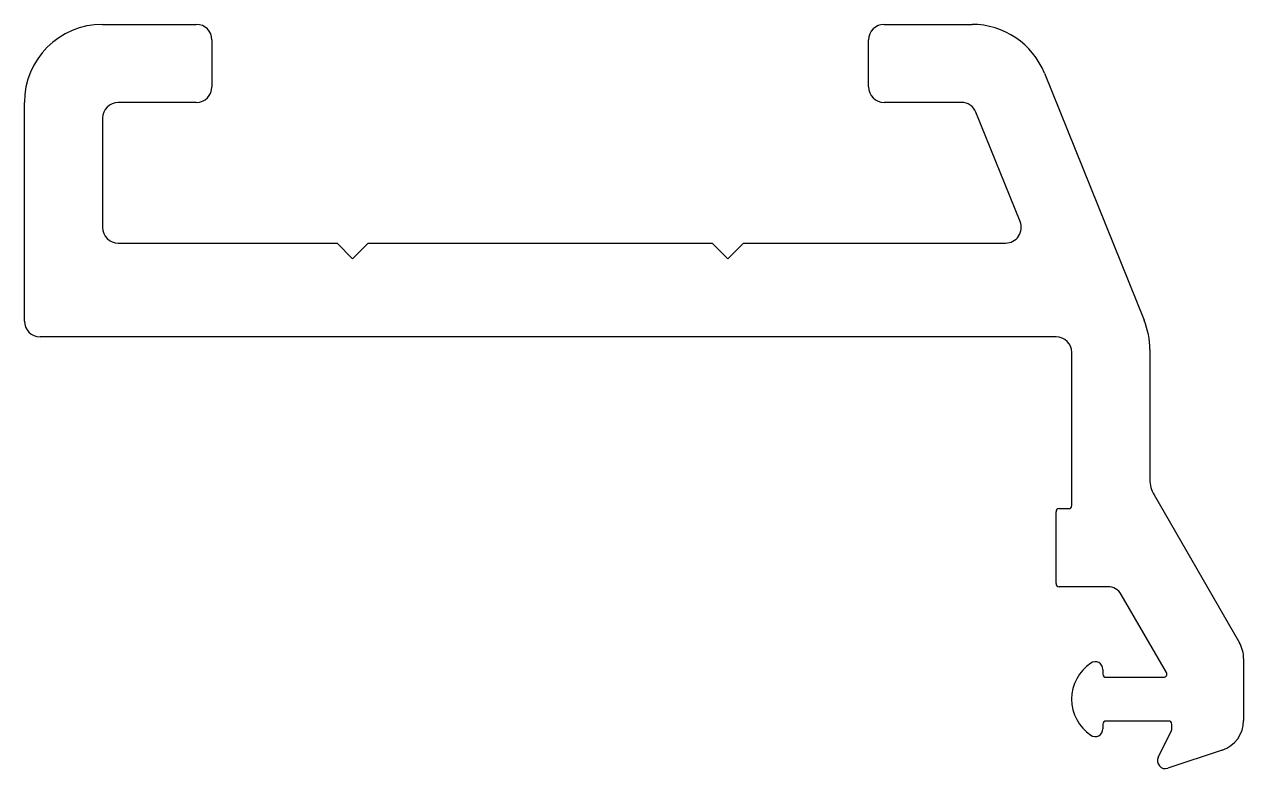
# Model space of a CAD drawing. Extents: x 1563.6 to 1602.6, y 226.4 to 250.2.
import ezdxf

# ---------------------------------------------------------------- set-up
doc = ezdxf.new("R2010")
doc.units = 0
doc.header["$LTSCALE"] = 15
doc.layers.get('0').update_dxf_attribs({"linetype": 'CONTINUOUS'})

msp = doc.modelspace()

# ---------------------------------------------------------------- linework, layer by layer
at = {"ltscale": 0.05}
for p, q in [((1566.15, 250.191), (1569.15, 250.191)), ((1591.15, 250.191), (1593.962, 250.191)), ((1569.65, 249.691), (1569.65, 248.191)), ((1590.65, 248.191), (1590.65, 249.691)), ((1596.281, 248.625), (1599.469, 240.718)), ((1563.65, 240.691), (1563.65, 247.691)), ((1569.15, 247.691), (1566.65, 247.691)), ((1593.625, 247.691), (1591.15, 247.691)), ((1595.499, 243.878), (1594.088, 247.378)), ((1566.15, 247.191), (1566.15, 243.691)), ((1566.65, 243.191), (1573.65, 243.191)), ((1573.65, 243.191), (1574.15, 242.691)), ((1574.15, 242.691), (1574.65, 243.191)), ((1574.65, 243.191), (1585.65, 243.191)), ((1585.65, 243.191), (1586.15, 242.691)), ((1586.15, 242.691), (1586.65, 243.191)), ((1586.65, 243.191), (1595.036, 243.191)), ((1596.65, 240.191), (1564.15, 240.191)), ((1597.15, 234.791), (1597.15, 239.691)), ((1599.65, 239.783), (1599.65, 235.627)), ((1599.784, 235.127), (1602.516, 230.394)), ((1596.65, 232.291), (1596.65, 234.591)), ((1596.75, 234.691), (1597.05, 234.691)), ((1598.304, 232.191), (1596.75, 232.191)), ((1600.18, 229.441), (1598.737, 231.941)), ((1602.65, 229.894), (1602.65, 227.911)), ((1598.15, 229.539), (1598.15, 229.391)), ((1598.25, 229.291), (1600.093, 229.291)), ((1598.15, 227.791), (1598.15, 227.642)), ((1600.25, 227.891), (1598.25, 227.891)), ((1600.35, 227.617), (1600.35, 227.791)), ((1599.919, 226.73), (1600.339, 227.573)), ((1601.966, 226.963), (1600.222, 226.381))]:
    msp.add_line(p, q, dxfattribs=at)
for centre, radius, start, end in [((1566.15, 247.691), 2.5, 90, 180), ((1569.15, 249.691), 0.5, 360, 90), ((1591.15, 249.691), 0.5, 90, 180), ((1593.962, 247.691), 2.5, 21.9528, 90), ((1569.15, 248.191), 0.5, 270, 0), ((1591.15, 248.191), 0.5, 180, 270), ((1566.65, 247.191), 0.5, 90, 180), ((1593.625, 247.191), 0.5, 21.9549, 89.9924), ((1595.036, 243.691), 0.5, 270, 21.9505), ((1566.65, 243.691), 0.5, 180, 270), ((1564.15, 240.691), 0.5, 180, 270), ((1597.15, 239.783), 2.5, 359.9962, 21.9553), ((1596.65, 239.691), 0.5, 0, 90), ((1600.65, 235.627), 1, 180, 210.0125), ((1597.05, 234.791), 0.1, 270, 0), ((1596.75, 234.591), 0.1, 90.0699, 180), ((1596.75, 232.291), 0.1, 179.9994, 270), ((1598.304, 231.691), 0.5, 29.9997, 89.997), ((1601.65, 229.895), 1, 359.9864, 30), ((1598.549, 228.591), 1.4, 124.3977, 235.6023), ((1597.9, 229.539), 0.25, 0.0272, 124.3977), ((1598.25, 229.391), 0.1, 180, 269.9994), ((1600.093, 229.391), 0.1, 270, 30.0392), ((1598.25, 227.791), 0.1, 90.0007, 179.9999), ((1600.25, 227.791), 0.1, 0, 89.9862), ((1601.65, 227.911), 1, 288.4421, 0), ((1597.9, 227.642), 0.25, 235.6023, 0), ((1600.25, 227.617), 0.0999, 333.4925, 0.0088), ((1600.143, 226.618), 0.25, 153.4925, 288.434)]:
    msp.add_arc(centre, radius, start, end, dxfattribs=at)

doc.saveas('drawing.dxf')
